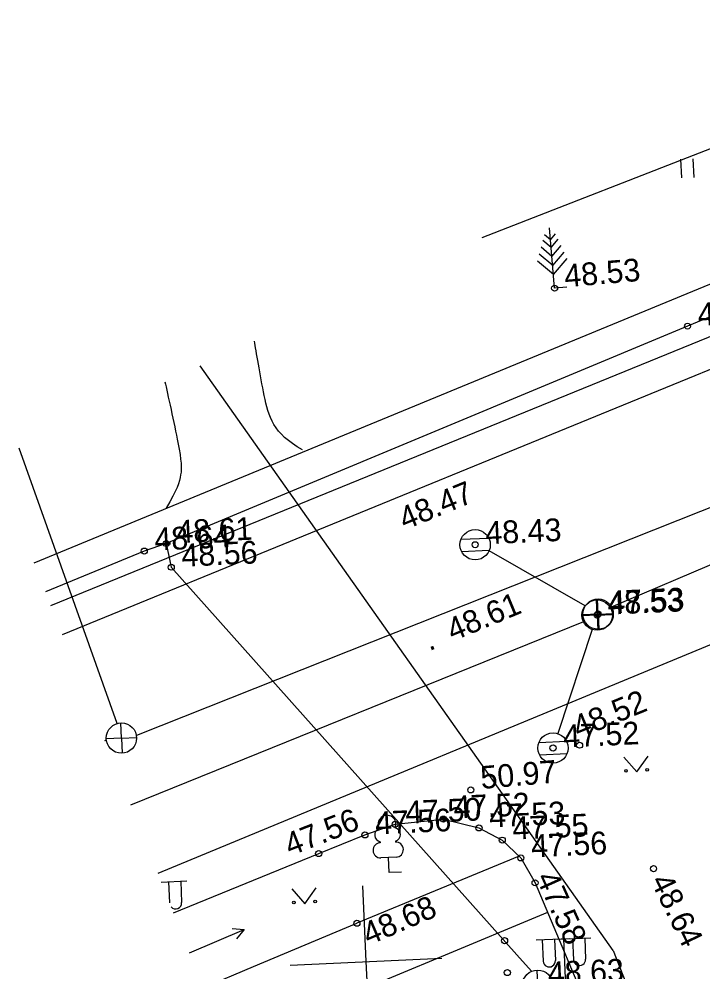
# Model space of a CAD drawing. Extents: x 641579.7 to 641642.5, y 6455926.6 to 6456004.9.
# Drawn here: x 641579.71 to 641602.23, y 6455970.49 to 6456001.9 of the extents above; entities that cross this region are included whole.
import ezdxf

# ---------------------------------------------------------------- set-up
doc = ezdxf.new("R2010")
doc.units = 0
for name, color, linetype in [('10', 7, 'Continuous'), ('11', 7, 'Continuous'), ('12', 7, 'Continuous'), ('14', 7, 'Continuous'), ('15', 7, 'Continuous'), ('16', 7, 'Continuous'), ('17', 7, 'Continuous'), ('23', 7, 'Continuous'), ('24', 7, 'Continuous'), ('30', 7, 'Continuous'), ('32', 7, 'Continuous'), ('4', 7, 'Continuous'), ('41', 7, 'Continuous'), ('54', 7, 'Continuous'), ('59', 7, 'Continuous'), ('6', 7, 'Continuous'), ('60', 7, 'Continuous'), ('61', 7, 'Continuous'), ('7', 7, 'Continuous'), ('SOOJAKAEV', 7, 'Continuous')]:
    doc.layers.add(name, color=color, linetype=linetype)

# ---------------------------------------------------------------- blocks, each defined once
blk = doc.blocks.new('PUNKT')
at = {"layer": '54'}
blk.add_circle((0, 0), 10, dxfattribs=at)
blk = doc.blocks.new('VKANKA')
at = {"layer": '4'}
for q in [(0, 50), (-50, 0), (50, 0), (0, -50)]:
    blk.add_line((0, 0), q, dxfattribs=at)
blk.add_circle((0, 0), 50, dxfattribs=at)
blk = doc.blocks.new('VRESKA')
at = {"layer": '24'}
for p, q in [((-45.8, 20), (45.8, 20)), ((-45.8, -20), (45.8, -20))]:
    blk.add_line(p, q, dxfattribs=at)
blk.add_circle((0, 0), 50, dxfattribs=at)
blk = doc.blocks.new('VSIDKA')
at = {"layer": '7'}
for p, q in [((0, 50), (0, 0)), ((0, 0), (-41.6, -27.7)), ((0, 0), (41.6, -27.7))]:
    blk.add_line(p, q, dxfattribs=at)
blk.add_circle((0, 0), 50, dxfattribs=at)
blk = doc.blocks.new('VMAND')
at = {"layer": '6'}
for p, q in [((0, 0), (0, 200)), ((0, 135), (-25, 160)), ((0, 160), (-18, 178)), ((0, 160), (18, 178)), ((0, 135), (25, 160)), ((0, 105), (-33, 138)), ((0, 105), (33, 138)), ((0, 75), (-41, 116)), ((0, 75), (41, 116)), ((0, 45), (-49, 94)), ((0, 45), (49, 94)), ((40, 0), (0, 0))]:
    blk.add_line(p, q, dxfattribs=at)
blk = doc.blocks.new('KKANKA')
at = {"layer": '4'}
for q in [(0, 50), (-50, 0), (50, 0), (0, -50)]:
    blk.add_line((0, 0), q, dxfattribs=at)
blk.add_circle((0, 0), 50, dxfattribs=at)
blk = doc.blocks.new('KHEIN_')
at = {"layer": '41'}
for p, q in [((0, 62), (0, 0)), ((40.6, 60.9), (40.6, 0))]:
    blk.add_line(p, q, dxfattribs=at)
blk = doc.blocks.new('KLAIPU')
at = {"layer": '10'}
for p, q in [((-25, 103.2), (-25, 100)), ((25, 103.2), (25, 100)), ((25, 50), (-25, 50)), ((0, 0), (0, 50)), ((40, 0), (0, 0))]:
    blk.add_line(p, q, dxfattribs=at)
for centre, radius, start, end in [((0, 160), 29.2, 332.5799, 207.4201), ((-20, 125), 22.4, 105.2441, 257.079), ((20, 125), 22.4, 282.921, 74.7559), ((-25, 75), 25, 90, 270), ((25, 75), 25, 270, 90)]:
    blk.add_arc(centre, radius, start, end, dxfattribs=at)
blk = doc.blocks.new('KMURU_')
at = {"layer": '41'}
for p, q in [((-40.3, 50.5), (0, 0)), ((0, 0), (39.7, 50.5))]:
    blk.add_line(p, q, dxfattribs=at)
for centre, radius in [((-35.3, 5.5), 4.28), ((34.7, 5.5), 4.52)]:
    blk.add_circle(centre, radius, dxfattribs=at)
blk = doc.blocks.new('2VVAPO')
at = {"layer": 'SOOJAKAEV'}
for p, q in [((200, 2700), (-900, 2700)), ((-700, 2700), (-700, 2000)), ((-300, 2700), (-300, 2000)), ((-200, 2700), (900, 2700)), ((0, 2700), (0, 200)), ((0, 2700), (0, 200)), ((300, 2700), (300, 2000)), ((700, 2700), (700, 2000))]:
    blk.add_line(p, q, dxfattribs=at)
blk.add_circle((0, 0), 200, dxfattribs=at)
blk.add_circle((0, 0), 200, dxfattribs=at)
for centre in [(-500, 2000), (500, 2000)]:
    blk.add_arc(centre, 200, 179.9393, 0.0607, dxfattribs=at)

msp = doc.modelspace()

# ---------------------------------------------------------------- linework, layer by layer
at = {"layer": '11'}
for p, q in [((641584.388, 6455973.446), (641585.23, 6455973.484)), ((641584.63, 6455973.457), (641584.662, 6455972.761)), ((641585.03, 6455973.475), (641585.061, 6455972.776))]:
    msp.add_line(p, q, dxfattribs=at)
msp.add_arc((641584.862, 6455972.766), 0.2, 221.8085, 2.6244, dxfattribs=at)
at = {"layer": '12'}
for p, q in [((641585.317, 6455971.117), (641587.117, 6455971.887)), ((641586.73, 6455971.913), (641587.117, 6455971.887)), ((641587.117, 6455971.887), (641586.872, 6455971.58))]:
    msp.add_line(p, q, dxfattribs=at)
at = {"layer": '14'}
for p, q in [((641582.94, 6455978.677), (641579.707, 6455987.75)), ((641605.073, 6455986.826), (641583.571, 6455978.285)), ((641582.527, 6455978.116), (641582.582, 6455978.14))]:
    msp.add_line(p, q, dxfattribs=at)
at = {"layer": '15'}
msp.add_line((641604.154, 6455981.97), (641584.277, 6455973.726), dxfattribs=at)
at = {"layer": '16'}
for p, q in [((641613.42, 6456001.899), (641594.948, 6455994.686)), ((641599.272, 6455971.19), (641585.676, 6455990.466)), ((641599.272, 6455971.19), (641613.075, 6455936.205))]:
    msp.add_line(p, q, dxfattribs=at)
at = {"layer": '17'}
for p, q in [((641580.752, 6455982.57), (641624.012, 6456000.241)), ((641601.723, 6455991.774), (641601.723, 6455991.774)), ((641584.553, 6455984.609), (641584.553, 6455984.609)), ((641584.719, 6455983.829), (641584.719, 6455983.829)), ((641595.698, 6455971.516), (641595.698, 6455971.516)), ((641596.103, 6455971.048), (641596.586, 6455970.507))]:
    msp.add_line(p, q, dxfattribs=at)
for points in [[(641618.763, 6455998.784), (641617.732, 6455998.394), (641601.723, 6455991.774), (641584.553, 6455984.609), (641584.719, 6455983.829), (641596.103, 6455971.048)], [(641584.553, 6455984.609), (641583.829, 6455984.359), (641580.573, 6455983.019)]]:
    msp.add_lwpolyline(points, dxfattribs=at)
at = {"layer": '23'}
for p, q in [((641626.445, 6455994.115), (641599.183, 6455982.495)), ((641598.35, 6455982.55), (641595.189, 6455984.373)), ((641598.302, 6455982.024), (641583.376, 6455975.986)), ((641598.579, 6455981.778), (641597.449, 6455978.343))]:
    msp.add_line(p, q, dxfattribs=at)
at = {"layer": '24'}
for p, q in [((641594.729, 6455984.569), (641594.729, 6455984.569)), ((641597.293, 6455977.868), (641597.293, 6455977.868))]:
    msp.add_line(p, q, dxfattribs=at)
at = {"layer": '30'}
for p, q in [((641605.551, 6455994.43), (641580.195, 6455983.967)), ((641598.167, 6455977.961), (641598.167, 6455977.961)), ((641592.094, 6455975.356), (641592.094, 6455975.356)), ((641593.684, 6455975.526), (641593.684, 6455975.526)), ((641594.855, 6455975.234), (641594.855, 6455975.234)), ((641591.099, 6455975.003), (641591.099, 6455975.003)), ((641595.62, 6455974.831), (641595.62, 6455974.831)), ((641584.791, 6455972.436), (641589.575, 6455974.387)), ((641589.575, 6455974.387), (641589.575, 6455974.387)), ((641596.175, 6455974.302), (641590.835, 6455972.092)), ((641596.234, 6455974.245), (641596.234, 6455974.245)), ((641600.604, 6455973.89), (641600.604, 6455973.89)), ((641596.704, 6455973.423), (641596.704, 6455973.423)), ((641597.117, 6455972.442), (641593.478, 6455970.931)), ((641587.43, 6455970.66), (641590.835, 6455972.092)), ((641590.835, 6455972.092), (641590.835, 6455972.092)), ((641593.478, 6455970.931), (641591.255, 6455970.008)), ((641585.776, 6455969.965), (641587.43, 6455970.66))]:
    msp.add_line(p, q, dxfattribs=at)
for points in [[(641581.136, 6455981.608), (641614.822, 6455995.414), (641624.383, 6455999.307)], [(641589.575, 6455974.387), (641591.099, 6455975.003), (641592.094, 6455975.356), (641593.684, 6455975.526), (641594.855, 6455975.234), (641595.62, 6455974.831), (641596.234, 6455974.245), (641596.704, 6455973.423), (641600.947, 6455963.348), (641604.882, 6455953.969), (641609.474, 6455942.924)]]:
    msp.add_lwpolyline(points, dxfattribs=at)
for points in [[(641589.043, 6455987.701), (641588.066, 6455988.231), (641587.78, 6455989.368), (641587.51, 6455990.971), (641587.461, 6455991.279)], [(641584.51, 6455989.936), (641584.594, 6455989.567), (641585.048, 6455987.531), (641585.076, 6455986.902), (641584.909, 6455986.369), (641584.554, 6455985.78)]]:
    msp.add_open_spline(points, degree=3, dxfattribs=at)
at = {"layer": '32'}
msp.add_line((641583.829, 6455984.359), (641583.829, 6455984.359), dxfattribs=at)
at = {"layer": '4'}
for p, q in [((641598.748, 6455982.249), (641598.748, 6455982.249)), ((641598.78, 6455982.282), (641598.78, 6455982.282)), ((641597.238, 6455977.866), (641597.238, 6455977.866))]:
    msp.add_line(p, q, dxfattribs=at)
at = {"layer": '60'}
msp.add_line((641594.586, 6455976.487), (641594.586, 6455976.487), dxfattribs=at)
at = {"layer": '61'}
for p, q in [((641591.02, 6455973.323), (641591.132, 6455970.826)), ((641591.02, 6455973.323), (641591.132, 6455970.826)), ((641588.634, 6455970.714), (641593.629, 6455970.938)), ((641588.634, 6455970.714), (641593.629, 6455970.938)), ((641588.634, 6455970.714), (641593.629, 6455970.938)), ((641588.634, 6455970.714), (641593.629, 6455970.938)), ((641591.132, 6455970.826), (641591.243, 6455968.329)), ((641591.132, 6455970.826), (641591.243, 6455968.329))]:
    msp.add_line(p, q, dxfattribs=at)

# ---------------------------------------------------------------- block references
at = {"layer": '10'}
for name, p, xscale, yscale, rotation in [('VMAND', (641597.346, 6455993.027), 0.009998871254519946, 0.009998871254519945, 4.882315635650483), ('KLAIPU', (641591.899, 6455973.759), 0.009998879816188607, 0.009998879816188605, 2.5636814662964147)]:
    msp.add_blockref(name, p, dxfattribs=dict(at, xscale=xscale, yscale=yscale, rotation=rotation))
at = {"layer": '11', "xscale": 0.0009998879816188607, "yscale": 0.0009998879816188605, "rotation": 2.5636814662964147}
msp.add_blockref('2VVAPO', (641597.759, 6455968.875), dxfattribs=at)
at = {"layer": '24', "xscale": 0.009998879816188607, "yscale": 0.009998879816188605, "rotation": 2.5636814662964147}
for p in [(641594.729, 6455984.569), (641597.293, 6455977.868)]:
    msp.add_blockref('VRESKA', p, dxfattribs=at)
at = {"layer": '4', "xscale": 0.009998879816188607, "yscale": 0.009998879816188605, "rotation": 2.5636814662964147}
for name, p in [('VKANKA', (641598.748, 6455982.249)), ('VKANKA', (641598.78, 6455982.282)), ('KKANKA', (641583.079, 6455978.196))]:
    msp.add_blockref(name, p, dxfattribs=at)
at = {"layer": '41', "xscale": 0.009998879816188607, "yscale": 0.009998879816188605, "rotation": 2.5636814662964147}
for name, p in [('KHEIN_', (641601.522, 6455996.663)), ('KMURU_', (641600.052, 6455977.078)), ('KMURU_', (641589.116, 6455972.736))]:
    msp.add_blockref(name, p, dxfattribs=at)
at = {"layer": '54'}
for p, xscale, yscale, rotation in [((641597.346, 6455993.027), 0.009998871254519946, 0.009998871254519945, 4.882315635650483), ((641601.723, 6455991.774), 0.009998879816188607, 0.009998879816188605, 2.5636814662964147), ((641583.829, 6455984.359), 0.009998879816188607, 0.009998879816188605, 2.5636814662964147), ((641584.553, 6455984.609), 0.009998879816188607, 0.009998879816188605, 2.5636814662964147), ((641594.729, 6455984.569), 0.009998879816188607, 0.009998879816188605, 2.5636814662964147), ((641584.719, 6455983.829), 0.009998879816188607, 0.009998879816188605, 2.5636814662964147), ((641598.748, 6455982.249), 0.009998879816188607, 0.009998879816188605, 2.5636814662964147), ((641598.78, 6455982.282), 0.009998879816188607, 0.009998879816188605, 2.5636814662964147), ((641597.293, 6455977.868), 0.009998879816188607, 0.009998879816188605, 2.5636814662964147), ((641598.167, 6455977.961), 0.009998879816188607, 0.009998879816188605, 2.5636814662964147), ((641594.586, 6455976.487), 0.009998871254519946, 0.009998871254519945, 4.882315635650483), ((641592.094, 6455975.356), 0.009998879816188607, 0.009998879816188605, 2.5636814662964147), ((641593.684, 6455975.526), 0.009998879816188607, 0.009998879816188605, 2.5636814662964147), ((641594.855, 6455975.234), 0.009998879816188607, 0.009998879816188605, 2.5636814662964147), ((641591.099, 6455975.003), 0.009998879816188607, 0.009998879816188605, 2.5636814662964147), ((641595.62, 6455974.831), 0.009998879816188607, 0.009998879816188605, 2.5636814662964147), ((641589.575, 6455974.387), 0.009998879816188607, 0.009998879816188605, 2.5636814662964147), ((641596.234, 6455974.245), 0.009998879816188607, 0.009998879816188605, 2.5636814662964147), ((641600.604, 6455973.89), 0.009998879816188607, 0.009998879816188605, 2.5636814662964147), ((641596.704, 6455973.423), 0.009998879816188607, 0.009998879816188605, 2.5636814662964147), ((641590.835, 6455972.092), 0.009998879816188607, 0.009998879816188605, 2.5636814662964147), ((641595.698, 6455971.516), 0.009998879816188607, 0.009998879816188605, 2.5636814662964147), ((641595.79, 6455970.465), 0.009998879816188607, 0.009998879816188605, 2.5636814662964147)]:
    msp.add_blockref('PUNKT', p, dxfattribs=dict(at, xscale=xscale, yscale=yscale, rotation=rotation))
at = {"layer": '7', "xscale": 0.009998879816188607, "yscale": 0.009998879816188605, "rotation": 2.5636814662964147}
msp.add_blockref('VSIDKA', (641596.787, 6455970.049), dxfattribs=at)

# ---------------------------------------------------------------- texts
for s, rotation, p in [('48.53', 4.8823, (641597.695, 6455993.057)), ('48.64', 2.5637, (641602.073, 6455991.79)), ('48.61', 2.5637, (641584.903, 6455984.624)), ('48.43', 2.5637, (641595.079, 6455984.585)), ('48.64', 2.5637, (641584.178, 6455984.375)), ('48.56', 2.5637, (641585.069, 6455983.844)), ('48.53', 2.5637, (641599.098, 6455982.264)), ('47.53', 2.5637, (641599.13, 6455982.298)), ('47.52', 2.5637, (641597.643, 6455977.883)), ('50.97', 4.8823, (641594.935, 6455976.517)), ('47.52', 2.5637, (641594.033, 6455975.542)), ('47.50', 2.5637, (641592.443, 6455975.372)), ('47.53', 2.5637, (641595.204, 6455975.25)), ('47.56', 2.5637, (641591.448, 6455975.019)), ('47.55', 2.5637, (641595.97, 6455974.847)), ('47.56', 2.5637, (641596.584, 6455974.261)), ('48.63', 2.5637, (641597.137, 6455970.065))]:
    msp.add_text(s, height=0.7499, rotation=rotation).set_placement(p)
at = {"layer": '59'}
for s, rotation, p in [('48.47', 22.2867, (641592.412, 6455985.046)), ('.  48.61', 22.462, (641593.217, 6455981.058)), ('48.52', 22.1125, (641598.128, 6455978.171)), ('47.56', 21.3335, (641588.634, 6455974.297)), ('47.58', 294.23, (641596.718, 6455973.598)), ('48.64', 296.084, (641600.49, 6455973.492)), ('48.68', 23.2172, (641591.22, 6455971.354))]:
    msp.add_text(s, height=0.7499, rotation=rotation, dxfattribs=at).set_placement(p)

doc.saveas('drawing.dxf')
